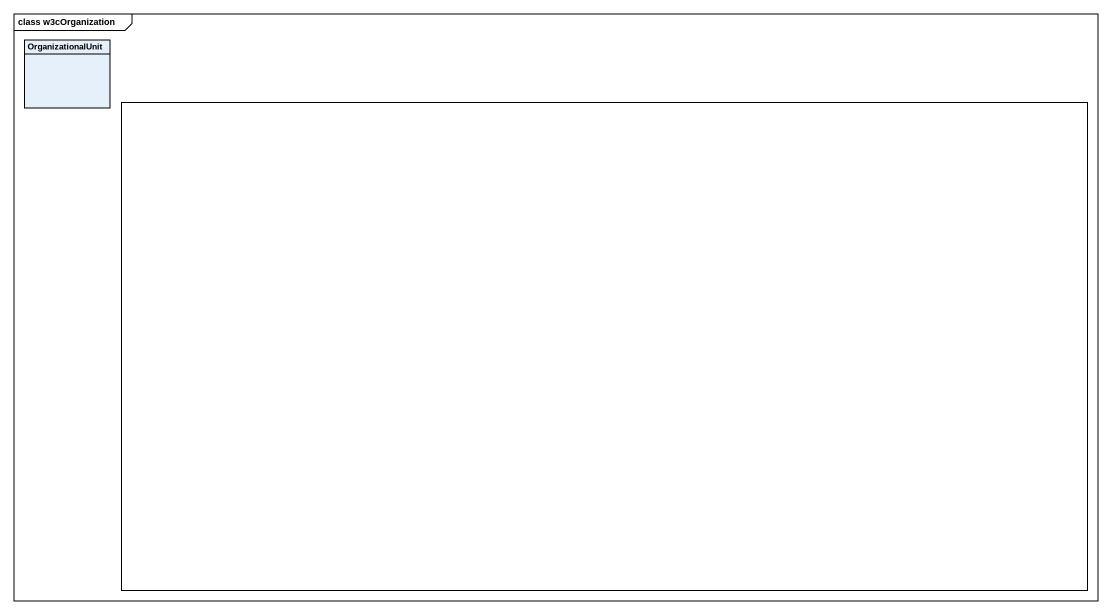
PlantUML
@startuml
mainframe class w3cOrganization
allowmixing
hide circle
hide empty members
class OrganizationalUnit
rectangle " " as rectangle1
@enduml
